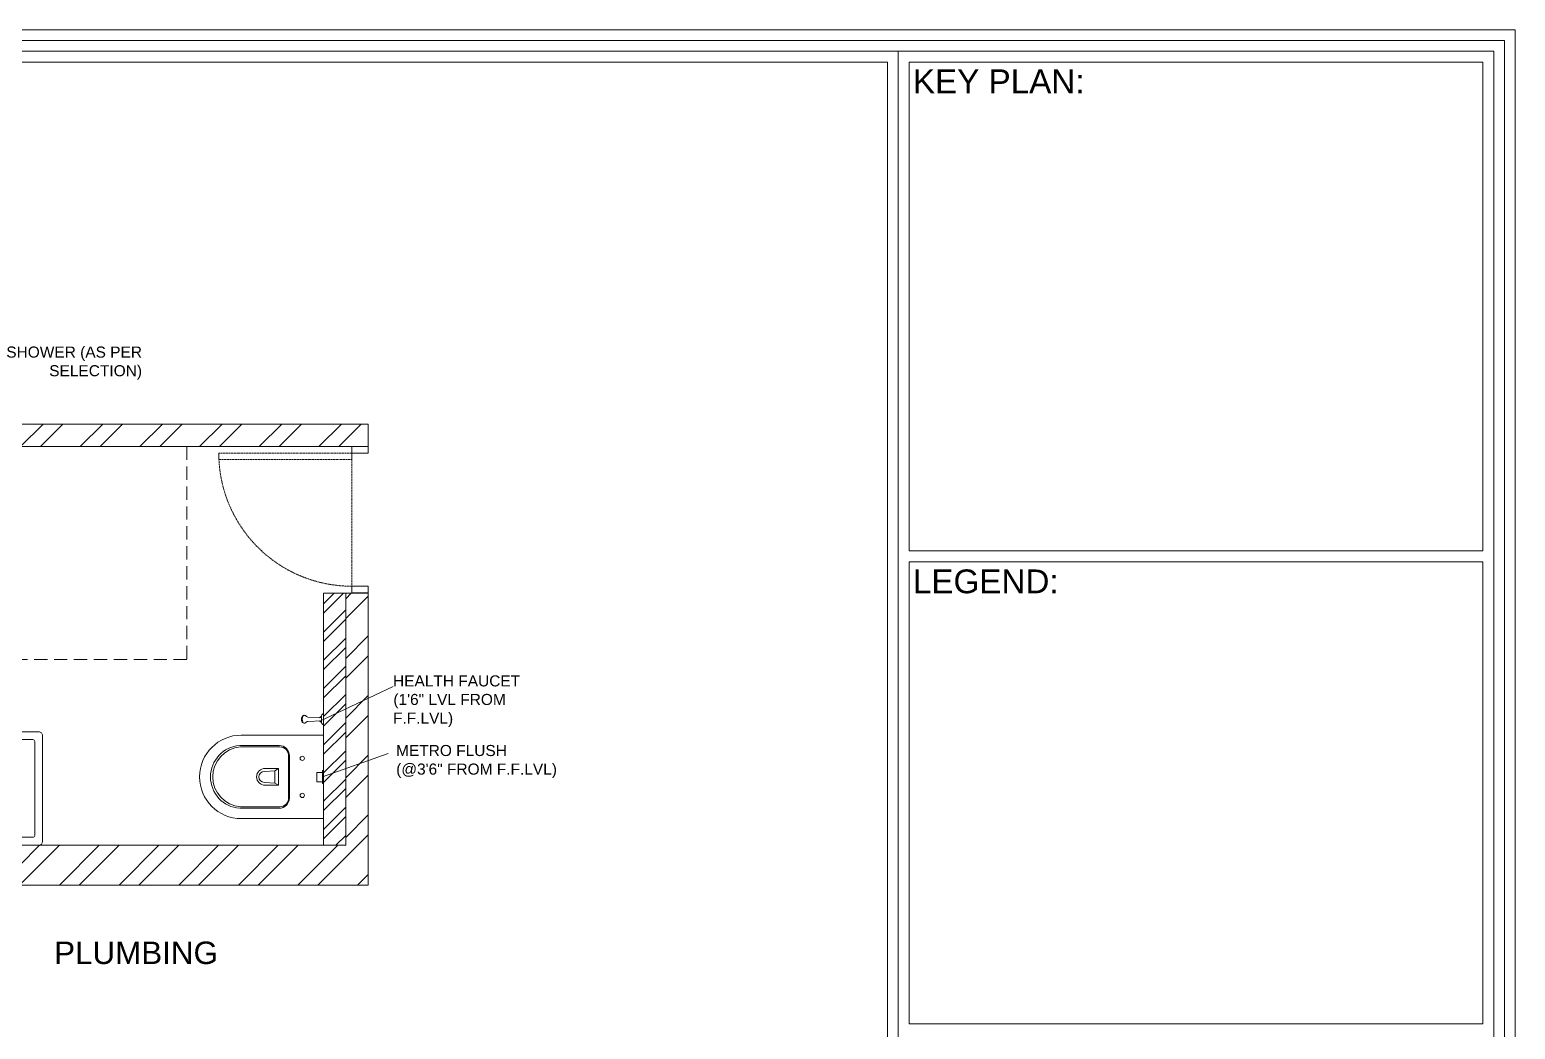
# Model space of a CAD drawing. Header units: inches. Extents: x 213 to 17763, y -4830 to 1802.
# Drawn here: x 5710.7 to 6046.2, y 1188 to 1413.7 of the extents above; entities that cross this region are included whole.
import ezdxf

# ---------------------------------------------------------------- set-up
doc = ezdxf.new("R2010")
doc.units = ezdxf.units.IN
doc.header["$MEASUREMENT"] = 0
for name, pattern in [('AUDIT_D_060311083008-3', [0]), ('Center23.23', [1.798, 1, -0.043, 0.712, -0.043]), ('DASHED2', [0.375, 0.25, -0.125]), ('HIDDEN', [0.375, 0.25, -0.125])]:
    doc.linetypes.add(name, pattern=pattern)
for name, color, linetype in [('.', 30, 'Continuous'), ('A-DOOR', 251, 'AUDIT_D_060311083008-3'), ('A-Door-Frame', 1, 'Continuous'), ('A-Door-Swing', 8, 'HIDDEN'), ('PDF2_0', 7, 'Continuous'), ('PDF2_MK. HATCH', 7, 'Continuous'), ('PDF2_Text', 1, 'Continuous'), ('PDF3_MK. TEXT', 1, 'Continuous'), ('PDF3_Text', 1, 'Continuous'), ('zas_Inferred_dashed_lines', 7, 'Continuous')]:
    doc.layers.add(name, color=color, linetype=linetype)
doc.layers.add('A- FURNITURE', color=8, linetype='Continuous', lineweight=9)
doc.layers.add('PDF2_MK. KITCHEN ESSENTAILS', color=7, linetype='Continuous', true_color=0x767676)
doc.layers.add('PDF3_0', color=7, linetype='Continuous', true_color=0x929498)
doc.styles.add('PDF Arial', font='arial.ttf')

# ---------------------------------------------------------------- blocks, each defined once
blk = doc.blocks.new('*U34')
at = {"layer": 'A-Door-Frame', "lineweight": 5}
for p, q in [((0, -100), (0, 0)), ((900, -100), (900, 0))]:
    blk.add_line(p, q, dxfattribs=at)
for points in [[(0, -100), (40, -100), (40, 0), (0, 0)], [(900, -100), (860, -100), (860, 0), (900, 0)]]:
    blk.add_lwpolyline(points, dxfattribs=at)
at = {"layer": 'A-Door-Swing', "linetype": 'DASHED2', "lineweight": 5}
blk.add_line((47.3, 0), (867.3, 0), dxfattribs=at)
blk.add_lwpolyline([(40, 0), (40, 820), (80, 820), (80, 0)], close=True, dxfattribs=at)
blk.add_arc((40, 0), 820, 360, 90, dxfattribs=at)
blk = doc.blocks.new('wc4')
at = {"color": 0, "lineweight": 5}
for p, q in [((-7.08, 0), (-7.08, -13.97)), ((-7.08, 0), (7.08, 0)), ((7.08, 0), (7.08, -13.97)), ((-1.05, -8.29), (-1.43, -7.67)), ((1.05, -8.29), (1.43, -7.67))]:
    blk.add_line(p, q, dxfattribs=at)
for points in [[(5.33, -7.55, 0.414214), (3.58, -5.8), (-3.59, -5.8, 0.414214), (-5.34, -7.55), (-5.34, -14.24, 0.929975), (5.33, -14.24)], [(5.08, -7.43, 0.414214), (3.58, -5.93), (-3.59, -5.93, 0.414214), (-5.08, -7.43), (-5.08, -14.1, 0.928337), (5.08, -14.1)], [(-1.43, -9.93), (-1.43, -7.67), (1.43, -7.67), (1.43, -9.93, -1)], [(-0.93, -10.05), (-1.05, -8.29), (1.05, -8.29), (0.93, -10.05, -1)]]:
    blk.add_lwpolyline(points, format="xyb", close=True, dxfattribs=at)
for centre in [(-3.15, -3.62), (3.15, -3.62)]:
    blk.add_circle(centre, 0.366, dxfattribs=at)
blk.add_arc((0, -13.97), 7.09, 180, 0, dxfattribs=at)
blk = doc.blocks.new('wb18.')
at = {"color": 0, "lineweight": 5}
for p, q in [((-13.85, 0), (13.85, 0)), ((-14.85, -1), (14.85, -1)), ((-14.85, -17.11), (-14.85, -1)), ((14.85, -1), (14.85, -17.11)), ((-12.795, -15.555), (-12.795, -5.555)), ((-12.295, -5.055), (12.295, -5.055)), ((12.795, -5.555), (12.795, -15.555)), ((13.85, -18.11), (-13.85, -18.11)), ((12.295, -16.055), (-12.295, -16.055))]:
    blk.add_line(p, q, dxfattribs=at)
for centre, radius in [((0, -3.027), 0.586), ((0, -9.055), 1.25), ((0, -9.055), 1)]:
    blk.add_circle(centre, radius, dxfattribs=at)
for centre, radius, start, end in [((13.85, -1), 1, 360, 90), ((-13.85, -1), 1, 90, 180), ((-12.295, -5.555), 0.5, 90, 180), ((12.295, -5.555), 0.5, 360, 90), ((-12.295, -15.555), 0.5, 180, 270), ((12.295, -15.555), 0.5, 270, 0), ((-13.85, -17.11), 1, 180, 270), ((13.85, -17.11), 1, 270, 0)]:
    blk.add_arc(centre, radius, start, end, dxfattribs=at)

msp = doc.modelspace()

# ---------------------------------------------------------------- hatches: boundary and pattern name
at = {"layer": '.', "lineweight": 5, "true_color": 0xed1f24}
h = msp.add_hatch(dxfattribs=at)
h.set_pattern_fill('ANSI32', color=240)
h.set_pattern_definition([(45, (693.774, 1019.38), (-6.735192, 6.735192), []), (45, (698.264, 1019.38), (-6.735192, 6.735192), [])])
h.paths.add_polyline_path([(5698, 1289.58), (5698, 1307.61), (5693, 1307.61), (5693, 1319.61), (5698, 1319.61), (5787.13, 1319.61), (5787.13, 1324.69), (5689, 1324.69), (5689, 1220.61), (5787.13, 1220.61), (5787.13, 1286.51), (5782.05, 1286.51), (5782.05, 1229.61), (5698, 1229.61)])
at = {"layer": '.'}
h = msp.add_hatch(dxfattribs=at)
h.set_pattern_fill('ANSI32', color=1, scale=12)
h.paths.add_polyline_path([(5782.05, 1286.51), (5777.05, 1286.51), (5777.05, 1229.61), (5782.05, 1229.61)])

# ---------------------------------------------------------------- linework, layer by layer
at = {"lineweight": 5}
for p, q in [((5689, 1324.69), (5787.13, 1324.69)), ((5787.13, 1319.61), (5787.13, 1324.69)), ((5698, 1319.61), (5787.13, 1319.61)), ((5787.13, 1286.51), (5777.05, 1286.51)), ((5777.05, 1229.61), (5777.05, 1286.51)), ((5782.05, 1229.61), (5782.05, 1286.51)), ((5787.13, 1220.61), (5787.13, 1286.51)), ((5689, 1220.61), (5787.13, 1220.61))]:
    msp.add_line(p, q, dxfattribs=at)
at = {"color": 4, "linetype": 'DASHED2', "lineweight": 5, "ltscale": 12}
for p, q in [((5746.19, 1319.61), (5746.19, 1271.56)), ((5746.19, 1271.56), (5698, 1271.56))]:
    msp.add_line(p, q, dxfattribs=at)
at = {"layer": 'PDF2_0', "lineweight": 5}
msp.add_lwpolyline([(5899.76, 842.69), (5240.82, 842.69), (5240.82, 1413.74), (6046.18, 1413.74), (6046.18, 989.11, -0.414214)], format="xyb", close=True, dxfattribs=at)
for points in [[(5899.76, 845.12), (5243.24, 845.12), (5243.24, 1411.32), (6043.76, 1411.32), (6043.76, 989.11, -0.414214), (5899.76, 845.12)], [(5899.76, 847.56), (5245.69, 847.56), (5245.69, 1408.88), (6041.32, 1408.88), (6041.32, 989.11, -0.414214), (5899.76, 847.56)]]:
    msp.add_lwpolyline(points, format="xyb", dxfattribs=at)
for points in [[(5248.13, 1406.44), (5904.4, 1406.44), (5904.4, 865.37), (5248.13, 865.37)], [(5909.28, 1406.44), (6038.87, 1406.44), (6038.87, 1296.06), (5909.28, 1296.06)], [(5909.28, 1293.61), (6038.87, 1293.61), (6038.87, 1189.26), (5909.28, 1189.26)]]:
    msp.add_lwpolyline(points, close=True, dxfattribs=at)
at = {"layer": 'PDF2_MK. HATCH', "lineweight": 5}
msp.add_lwpolyline([(5906.84, 1408.88), (5906.84, 847.74)], dxfattribs=at)
at = {"layer": 'PDF2_MK. KITCHEN ESSENTAILS', "lineweight": 5}
msp.add_lwpolyline([(5248.13, 865.37), (5904.4, 865.37), (5904.4, 1406.44), (5248.13, 1406.44)], close=True, dxfattribs=at)
at = {"layer": 'PDF3_0', "color": 251, "lineweight": 5, "true_color": 0x535353}
for points in [[(5773.51, 1258.51, -0.144297), (5773.17, 1258.69, 0.095032), (5772.97, 1258.86, 0.130986), (5772.71, 1258.93, 0.130986), (5772.44, 1258.87, 0.106533), (5772.21, 1258.67, 0.083894), (5772.09, 1258.39, 0.072753), (5772.04, 1258.05, 0.072753), (5772.08, 1257.69, 0.083894), (5772.21, 1257.42, 0.106533), (5772.46, 1257.22, 0.130986), (5772.71, 1257.15, 0.130986), (5772.97, 1257.21, 0.095032), (5773.16, 1257.4, -0.144297), (5773.52, 1257.56), (5776.62, 1257.72)], [(5776.62, 1258.91), (5776.62, 1257.21, 0.257222), (5777.05, 1256.78), (5777.05, 1259.33)]]:
    msp.add_lwpolyline(points, format="xyb", dxfattribs=at)
msp.add_lwpolyline([(5776.62, 1258.37), (5773.52, 1258.54)], dxfattribs=at)
at = {"layer": 'PDF3_0', "color": 1, "lineweight": 5}
for points in [[(5776.81, 1246), (5776.81, 1243.93), (5775.57, 1243.93), (5775.57, 1246)], [(5777.05, 1246.48), (5777.05, 1243.57), (5776.81, 1243.57), (5776.81, 1246.48)]]:
    msp.add_lwpolyline(points, close=True, dxfattribs=at)
at = {"layer": 'PDF3_0', "color": 251, "lineweight": 5, "true_color": 0x535353}
for centre, radius, start, end in [((5773.4, 1258.05), 1.19, 144.4757, 215.5243), ((5776.6, 1258.25), 0.453, 88.2367, 161.4606), ((5777.21, 1258.71), 0.619, 106.1499, 163.8501), ((5776.6, 1257.83), 0.453, 198.5394, 271.7633)]:
    msp.add_arc(centre, radius, start, end, dxfattribs=at)
at = {"layer": 'PDF3_MK. TEXT', "color": 18, "lineweight": 5, "true_color": 0x000000}
for points in [[(5776.19, 1257.63), (5792.74, 1265.42)], [(5776.81, 1245.03), (5791.63, 1250.28)]]:
    msp.add_lwpolyline(points, dxfattribs=at)
at = {"layer": 'zas_Inferred_dashed_lines', "color": 0, "linetype": 'Center23.23', "lineweight": 5, "ltscale": 117.984186}
msp.add_line((5782.05, 1229.61), (5698, 1229.61), dxfattribs=at)

# ---------------------------------------------------------------- block references
at = {"layer": 'A- FURNITURE', "lineweight": 5}
for name, p, xscale, yscale, zscale, rotation in [('wb18.', (5698, 1242.41), 0.8620318860244268, 0.8620318860244268, 0.8620318860244268, 90.00153061048195), ('wc4', (5777.05, 1245.03), -1.329534662868032, 1.329534662868033, 1.329534662868033, 270.0015306104823)]:
    msp.add_blockref(name, p, dxfattribs=dict(at, xscale=xscale, yscale=yscale, zscale=zscale, rotation=rotation))
at = {"layer": 'A-DOOR', "lineweight": 5, "xscale": -0.03666666666666651, "yscale": 0.03666666666666651, "zscale": 0.03666666666666651, "rotation": 90}
msp.add_blockref('*U34', (5783.46, 1319.61), dxfattribs=at)

# ---------------------------------------------------------------- texts
at = {"layer": 'PDF2_Text', "color": 7, "lineweight": 5, "char_height": 5.369, "attachment_point": 7, "style": 'PDF Arial'}
for s, insert in [('KEY PLAN:', (5910.14, 1399.41)), ('LEGEND:', (5910.14, 1286.42))]:
    msp.add_mtext(s, dxfattribs=dict(at, insert=insert))
at = {"layer": 'PDF3_Text', "color": 18, "lineweight": 5, "true_color": 0x000000, "style": 'PDF Arial'}
for s, insert, char_height, attachment_point in [('SHOWER (AS PER', (5736.06, 1338.95), 2.4999, 9), ('HEALTH FAUCET', (5792.74, 1265.42), 2.4999, 7), ('(1\'6" LVL FROM', (5792.82, 1260.51), 2.4999, 7), ('F.F.LVL)', (5792.74, 1256.3), 2.5, 7), ('METRO FLUSH', (5793.43, 1249.7), 2.4999, 7), ('(@3\'6" FROM F.F.LVL)', (5793.46, 1244.79), 2.4999, 7)]:
    msp.add_mtext(s, dxfattribs=dict(at, insert=insert, char_height=char_height, attachment_point=attachment_point))
at = {"layer": 'PDF3_Text', "color": 0, "lineweight": 5, "insert": (5736.06, 1334.74), "char_height": 2.5, "attachment_point": 9, "style": 'PDF Arial'}
msp.add_mtext('SELECTION)', dxfattribs=at)
at = {"layer": 'PDF3_Text', "lineweight": 5, "insert": (5716.22, 1202.7), "char_height": 5.069, "attachment_point": 7, "style": 'PDF Arial'}
msp.add_mtext_dynamic_manual_height_columns('PLUMBING', width=114.7518, gutter_width=49.21, heights=[0], dxfattribs=at)

doc.saveas('drawing.dxf')
